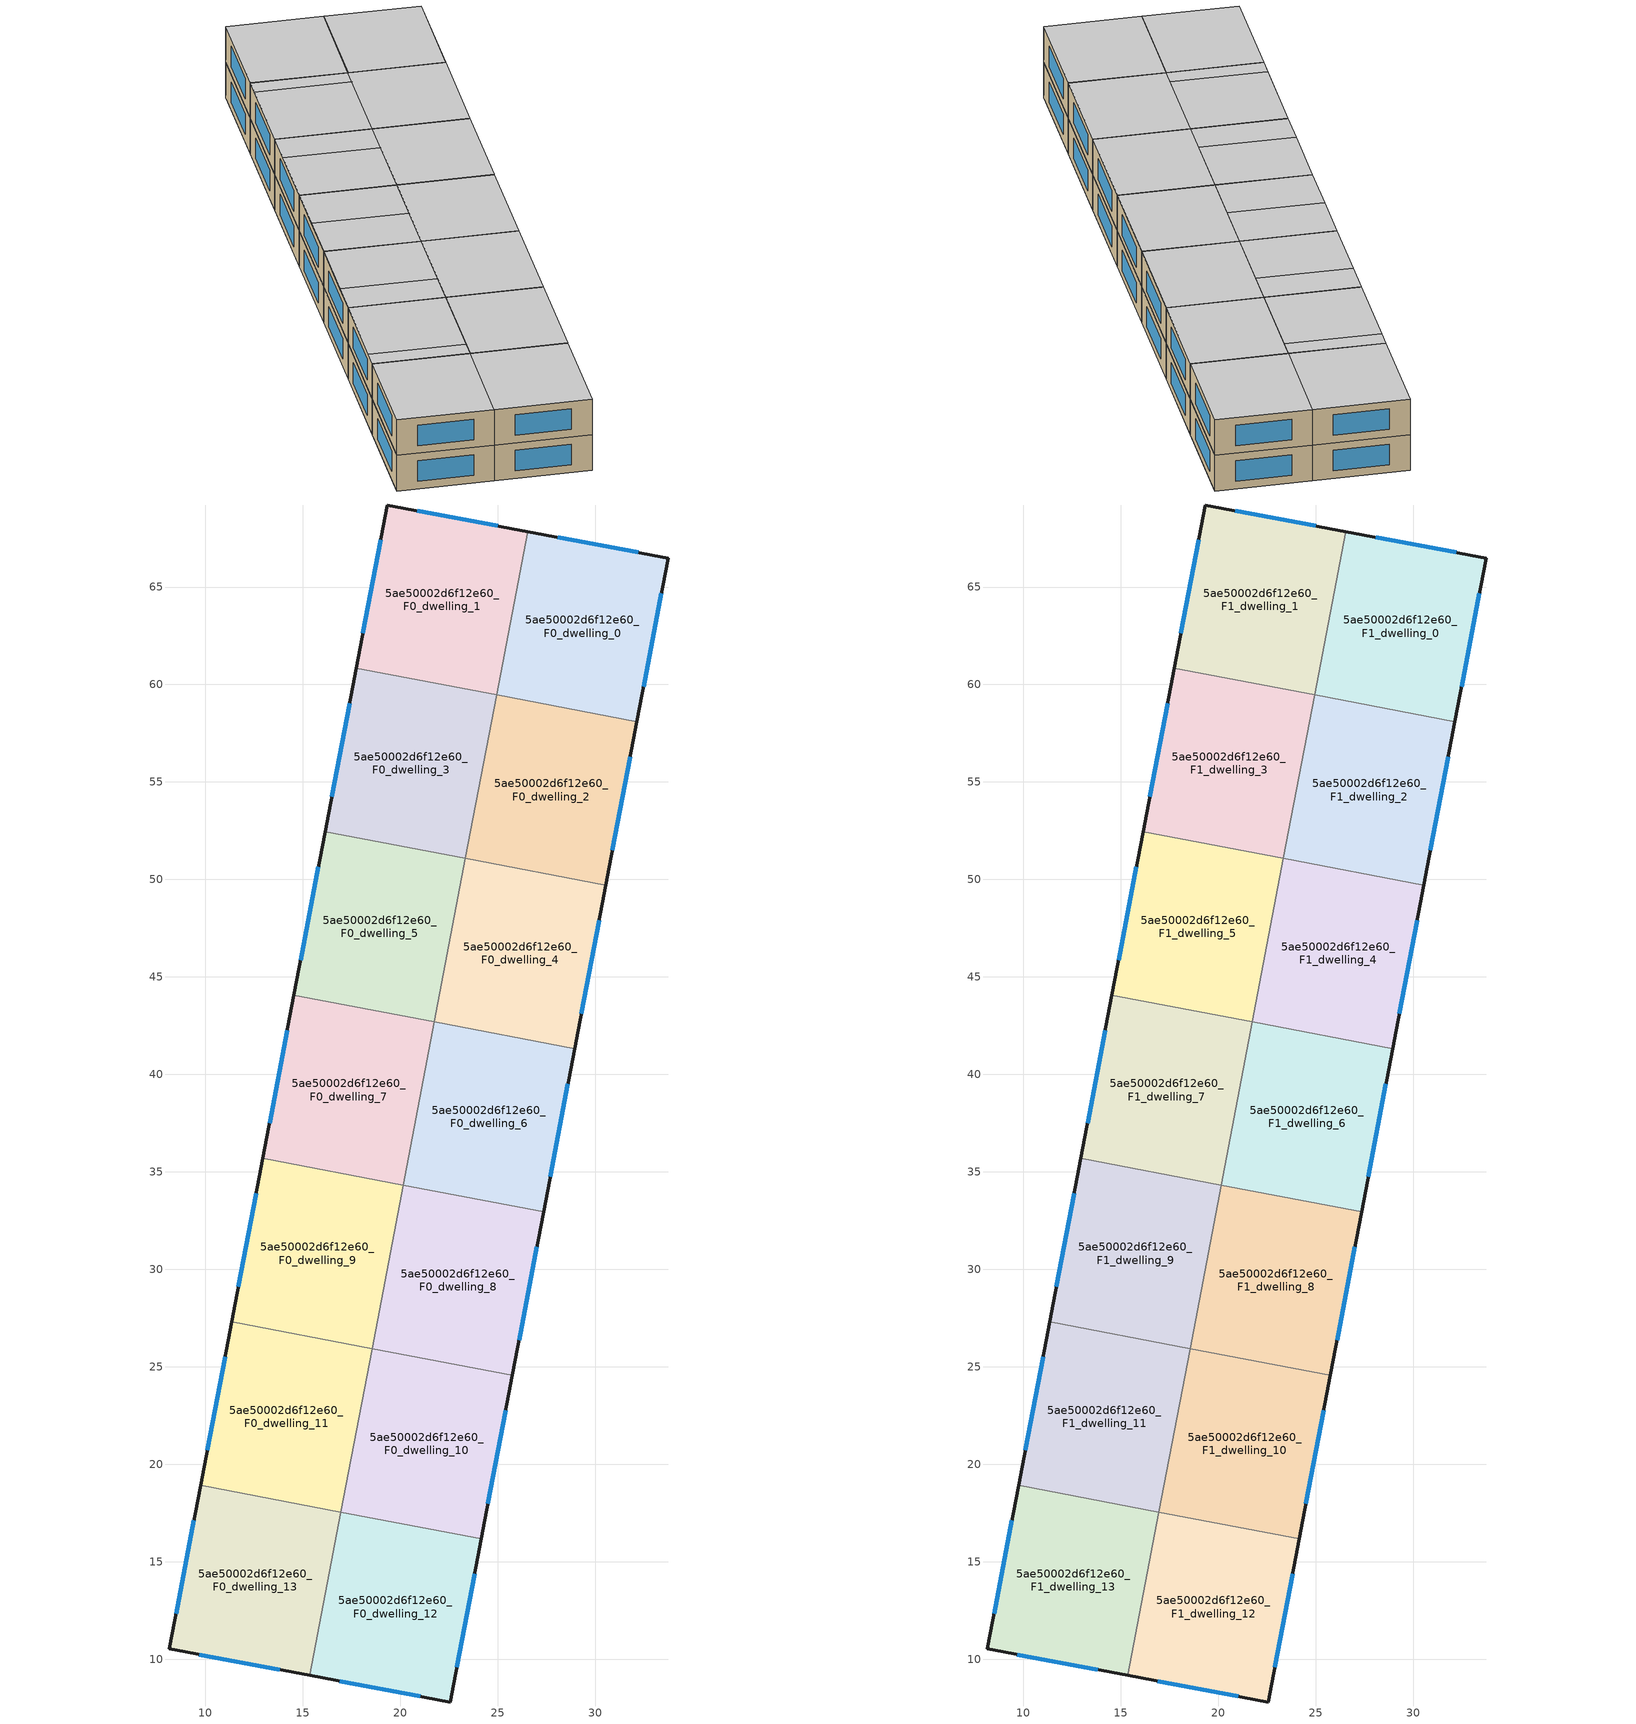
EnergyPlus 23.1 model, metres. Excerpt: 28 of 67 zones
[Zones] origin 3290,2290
5ae50002d6f12e60_F0_dwelling_0
 floor ground (EU_floor_Construction): 33.75,66.48 32.15,58.09 24.95,59.46 26.55,67.84 z0
 wall outside (EU_wall_Construction): 32.15,58.09 33.75,66.48 26.55,67.84 z0:3
 wall to 5ae50002d6f12e60_F0_dwelling_1 (EU_wall_Construction): 26.55,67.84 24.95,59.46 z0:3
 wall to 5ae50002d6f12e60_F0_dwelling_2 (EU_wall_Construction): 24.95,59.46 32.15,58.09 z0:3
 window (EU_Window_Construction): 32.21,66.78 28.09,67.55 / 32.49,59.89 33.4,64.69 z0.64:2.36
5ae50002d6f12e60_F0_dwelling_1
 floor ground (EU_floor_Construction): 26.55,67.84 24.95,59.46 17.75,60.83 19.35,69.21 z0
 wall outside (EU_wall_Construction): 26.55,67.84 19.35,69.21 17.75,60.83 z0:3
 wall to 5ae50002d6f12e60_F0_dwelling_3 (EU_wall_Construction): 17.75,60.83 24.95,59.46 z0:3
 window (EU_Window_Construction): 25.01,68.14 20.89,68.91 / 19.01,67.41 18.09,62.63 z0.64:2.36
5ae50002d6f12e60_F0_dwelling_10
 floor ground (EU_floor_Construction): 25.76,24.56 24.16,16.18 16.96,17.55 18.56,25.93 z0
 wall outside (EU_wall_Construction): 24.16,16.18 25.76,24.56 z0:3
 wall to 5ae50002d6f12e60_F0_dwelling_11 (EU_wall_Construction): 18.56,25.93 16.96,17.55 z0:3
 wall to 5ae50002d6f12e60_F0_dwelling_8 (EU_wall_Construction): 25.76,24.56 18.56,25.93 z0:3
 wall to 5ae50002d6f12e60_F0_dwelling_12 (EU_wall_Construction): 16.96,17.55 24.16,16.18 z0:3
 window (EU_Window_Construction): 24.5,17.98 25.42,22.77 z0.64:2.36
5ae50002d6f12e60_F0_dwelling_11
 floor ground (EU_floor_Construction): 18.56,25.93 16.96,17.55 9.76,18.92 11.36,27.31 z0
 wall outside (EU_wall_Construction): 11.36,27.31 9.76,18.92 z0:3
 wall to 5ae50002d6f12e60_F0_dwelling_9 (EU_wall_Construction): 18.56,25.93 11.36,27.31 z0:3
 wall to 5ae50002d6f12e60_F0_dwelling_13 (EU_wall_Construction): 9.76,18.92 16.96,17.55 z0:3
 window (EU_Window_Construction): 11.02,25.51 10.11,20.72 z0.64:2.36
5ae50002d6f12e60_F0_dwelling_12
 floor ground (EU_floor_Construction): 24.16,16.18 22.57,7.81 15.36,9.17 16.96,17.55 z0
 wall outside (EU_wall_Construction): 15.36,9.17 22.57,7.81 24.16,16.18 z0:3
 wall to 5ae50002d6f12e60_F0_dwelling_13 (EU_wall_Construction): 16.96,17.55 15.36,9.17 z0:3
 window (EU_Window_Construction): 16.9,8.88 21.02,8.1 / 22.91,9.6 23.82,14.39 z0.64:2.36
5ae50002d6f12e60_F0_dwelling_13
 floor ground (EU_floor_Construction): 16.96,17.55 15.36,9.17 8.16,10.53 9.76,18.92 z0
 wall outside (EU_wall_Construction): 9.76,18.92 8.16,10.53 15.36,9.17 z0:3
 window (EU_Window_Construction): 9.71,10.24 13.82,9.46 / 9.42,17.13 8.51,12.33 z0.64:2.36
5ae50002d6f12e60_F0_dwelling_2
 floor ground (EU_floor_Construction): 32.15,58.09 30.55,49.71 23.35,51.08 24.95,59.46 z0
 wall outside (EU_wall_Construction): 30.55,49.71 32.15,58.09 z0:3
 wall to 5ae50002d6f12e60_F0_dwelling_4 (EU_wall_Construction): 23.35,51.08 30.55,49.71 z0:3
 wall to 5ae50002d6f12e60_F0_dwelling_3 (EU_wall_Construction): 24.95,59.46 23.35,51.08 z0:3
 window (EU_Window_Construction): 30.89,51.5 31.81,56.3 z0.64:2.36
5ae50002d6f12e60_F0_dwelling_3
 floor ground (EU_floor_Construction): 24.95,59.46 23.35,51.08 16.15,52.45 17.75,60.83 z0
 wall outside (EU_wall_Construction): 17.75,60.83 16.15,52.45 z0:3
 wall to 5ae50002d6f12e60_F0_dwelling_5 (EU_wall_Construction): 16.15,52.45 23.35,51.08 z0:3
 window (EU_Window_Construction): 17.41,59.04 16.5,54.25 z0.64:2.36
5ae50002d6f12e60_F0_dwelling_4
 floor ground (EU_floor_Construction): 30.55,49.71 28.95,41.33 21.75,42.7 23.35,51.08 z0
 wall outside (EU_wall_Construction): 28.95,41.33 30.55,49.71 z0:3
 wall to 5ae50002d6f12e60_F0_dwelling_6 (EU_wall_Construction): 21.75,42.7 28.95,41.33 z0:3
 wall to 5ae50002d6f12e60_F0_dwelling_5 (EU_wall_Construction): 23.35,51.08 21.75,42.7 z0:3
 window (EU_Window_Construction): 29.3,43.12 30.21,47.91 z0.64:2.36
5ae50002d6f12e60_F0_dwelling_5
 floor ground (EU_floor_Construction): 23.35,51.08 21.75,42.7 14.56,44.07 16.15,52.45 z0
 wall outside (EU_wall_Construction): 16.15,52.45 14.56,44.07 z0:3
 wall to 5ae50002d6f12e60_F0_dwelling_7 (EU_wall_Construction): 14.56,44.07 21.75,42.7 z0:3
 window (EU_Window_Construction): 15.81,50.66 14.9,45.87 z0.64:2.36
5ae50002d6f12e60_F0_dwelling_6
 floor ground (EU_floor_Construction): 28.95,41.33 27.35,32.95 20.16,34.32 21.75,42.7 z0
 wall outside (EU_wall_Construction): 27.35,32.95 28.95,41.33 z0:3
 wall to 5ae50002d6f12e60_F0_dwelling_8 (EU_wall_Construction): 20.16,34.32 27.35,32.95 z0:3
 wall to 5ae50002d6f12e60_F0_dwelling_7 (EU_wall_Construction): 21.75,42.7 20.16,34.32 z0:3
 window (EU_Window_Construction): 27.7,34.74 28.61,39.53 z0.64:2.36
5ae50002d6f12e60_F0_dwelling_7
 floor ground (EU_floor_Construction): 21.75,42.7 20.16,34.32 12.96,35.69 14.56,44.07 z0
 wall outside (EU_wall_Construction): 14.56,44.07 12.96,35.69 z0:3
 wall to 5ae50002d6f12e60_F0_dwelling_9 (EU_wall_Construction): 12.96,35.69 20.16,34.32 z0:3
 window (EU_Window_Construction): 14.21,42.28 13.3,37.48 z0.64:2.36
5ae50002d6f12e60_F0_dwelling_8
 floor ground (EU_floor_Construction): 27.35,32.95 25.76,24.56 18.56,25.93 20.16,34.32 z0
 wall outside (EU_wall_Construction): 25.76,24.56 27.35,32.95 z0:3
 wall to 5ae50002d6f12e60_F0_dwelling_9 (EU_wall_Construction): 20.16,34.32 18.56,25.93 z0:3
 window (EU_Window_Construction): 26.1,26.36 27.01,31.15 z0.64:2.36
5ae50002d6f12e60_F0_dwelling_9
 floor ground (EU_floor_Construction): 20.16,34.32 18.56,25.93 11.36,27.31 12.96,35.69 z0
 wall outside (EU_wall_Construction): 12.96,35.69 11.36,27.31 z0:3
 window (EU_Window_Construction): 12.62,33.89 11.7,29.1 z0.64:2.36
5ae50002d6f12e60_F1_dwelling_0
 floor to 5ae50002d6f12e60_F0_dwelling_0 (EU_floor_Construction): 33.75,66.48 32.15,58.09 24.95,59.46 26.55,67.84 z3
 wall outside (EU_wall_Construction): 32.15,58.09 33.75,66.48 26.55,67.84 z3:6
 wall to 5ae50002d6f12e60_F1_dwelling_1 (EU_wall_Construction): 26.55,67.84 24.95,59.46 z3:6
 wall to 5ae50002d6f12e60_F1_dwelling_2 (EU_wall_Construction): 24.95,59.46 32.15,58.09 z3:6
 window (EU_Window_Construction): 32.21,66.78 28.09,67.55 / 32.49,59.89 33.4,64.69 z3.64:5.36
 ceiling to 5ae50002d6f12e60_F2_dwelling_6 (EU_floor_Construction): 32.15,58.1 33.75,66.48 26.55,67.84 24.96,59.47 z6
5ae50002d6f12e60_F1_dwelling_1
 floor to 5ae50002d6f12e60_F0_dwelling_1 (EU_floor_Construction): 26.55,67.84 24.95,59.46 17.75,60.83 19.35,69.21 z3
 wall outside (EU_wall_Construction): 26.55,67.84 19.35,69.21 17.75,60.83 z3:6
 wall to 5ae50002d6f12e60_F1_dwelling_3 (EU_wall_Construction): 17.75,60.83 24.95,59.46 z3:6
 window (EU_Window_Construction): 25.01,68.14 20.89,68.91 / 19.01,67.41 18.09,62.63 z3.64:5.36
 ceiling to 5ae50002d6f12e60_F2_dwelling_0 (EU_floor_Construction): 24.95,59.46 26.55,67.84 19.35,69.21 17.75,60.83 z6
 roof outside (EU_roof_Construction): 24.95,59.46 25.73,63.55 26.55,67.84 z6
5ae50002d6f12e60_F1_dwelling_10
 floor to 5ae50002d6f12e60_F0_dwelling_10 (EU_floor_Construction): 25.76,24.56 24.16,16.18 16.96,17.55 18.56,25.93 z3
 wall outside (EU_wall_Construction): 24.16,16.18 25.76,24.56 z3:6
 wall to 5ae50002d6f12e60_F1_dwelling_11 (EU_wall_Construction): 18.56,25.93 16.96,17.55 z3:6
 wall to 5ae50002d6f12e60_F1_dwelling_8 (EU_wall_Construction): 25.76,24.56 18.56,25.93 z3:6
 wall to 5ae50002d6f12e60_F1_dwelling_12 (EU_wall_Construction): 16.96,17.55 24.16,16.18 z3:6
 window (EU_Window_Construction): 24.5,17.98 25.42,22.77 z3.64:5.36
 ceiling to 5ae50002d6f12e60_F2_dwelling_11 (EU_floor_Construction): 24.16,16.19 25.76,24.56 18.56,25.93 16.96,17.56 z6
5ae50002d6f12e60_F1_dwelling_11
 floor to 5ae50002d6f12e60_F0_dwelling_11 (EU_floor_Construction): 18.56,25.93 16.96,17.55 9.76,18.92 11.36,27.31 z3
 wall outside (EU_wall_Construction): 11.36,27.31 9.76,18.92 z3:6
 wall to 5ae50002d6f12e60_F1_dwelling_9 (EU_wall_Construction): 18.56,25.93 11.36,27.31 z3:6
 wall to 5ae50002d6f12e60_F1_dwelling_13 (EU_wall_Construction): 9.76,18.92 16.96,17.55 z3:6
 window (EU_Window_Construction): 11.02,25.51 10.11,20.72 z3.64:5.36
 ceiling to 5ae50002d6f12e60_F2_dwelling_4 (EU_floor_Construction): 17.23,18.95 18.56,25.93 11.36,27.31 10.03,20.32 z6
 ceiling to 5ae50002d6f12e60_F2_dwelling_5 (EU_floor_Construction): 16.96,17.55 17.23,18.95 10.03,20.32 9.76,18.92 z6
5ae50002d6f12e60_F1_dwelling_12
 floor to 5ae50002d6f12e60_F0_dwelling_12 (EU_floor_Construction): 24.16,16.18 22.57,7.81 15.36,9.17 16.96,17.55 z3
 wall outside (EU_wall_Construction): 15.36,9.17 22.57,7.81 24.16,16.18 z3:6
 wall to 5ae50002d6f12e60_F1_dwelling_13 (EU_wall_Construction): 16.96,17.55 15.36,9.17 z3:6
 window (EU_Window_Construction): 16.9,8.88 21.02,8.1 / 22.91,9.6 23.82,14.39 z3.64:5.36
 ceiling adiabatic (EU_roof_Construction): 22.57,7.81 24.16,16.18 16.96,17.55 15.37,9.17 z6
5ae50002d6f12e60_F1_dwelling_13
 floor to 5ae50002d6f12e60_F0_dwelling_13 (EU_floor_Construction): 16.96,17.55 15.36,9.17 8.16,10.53 9.76,18.92 z3
 wall outside (EU_wall_Construction): 9.76,18.92 8.16,10.53 15.36,9.17 z3:6
 window (EU_Window_Construction): 9.71,10.24 13.82,9.46 / 9.42,17.13 8.51,12.33 z3.64:5.36
 ceiling to 5ae50002d6f12e60_F2_dwelling_5 (EU_floor_Construction): 15.36,9.17 16.96,17.55 9.76,18.92 8.16,10.53 z6
5ae50002d6f12e60_F1_dwelling_2
 floor to 5ae50002d6f12e60_F0_dwelling_2 (EU_floor_Construction): 32.15,58.09 30.55,49.71 23.35,51.08 24.95,59.46 z3
 wall outside (EU_wall_Construction): 30.55,49.71 32.15,58.09 z3:6
 wall to 5ae50002d6f12e60_F1_dwelling_4 (EU_wall_Construction): 23.35,51.08 30.55,49.71 z3:6
 wall to 5ae50002d6f12e60_F1_dwelling_3 (EU_wall_Construction): 24.95,59.46 23.35,51.08 z3:6
 window (EU_Window_Construction): 30.89,51.5 31.81,56.3 z3.64:5.36
 ceiling to 5ae50002d6f12e60_F2_dwelling_7 (EU_floor_Construction): 30.55,49.71 32.15,58.09 24.95,59.46 23.35,51.09 z6
5ae50002d6f12e60_F1_dwelling_3
 floor to 5ae50002d6f12e60_F0_dwelling_3 (EU_floor_Construction): 24.95,59.46 23.35,51.08 16.15,52.45 17.75,60.83 z3
 wall outside (EU_wall_Construction): 17.75,60.83 16.15,52.45 z3:6
 wall to 5ae50002d6f12e60_F1_dwelling_5 (EU_wall_Construction): 16.15,52.45 23.35,51.08 z3:6
 window (EU_Window_Construction): 17.41,59.04 16.5,54.25 z3.64:5.36
 ceiling to 5ae50002d6f12e60_F2_dwelling_1 (EU_floor_Construction): 23.35,51.08 24.68,58.06 17.48,59.43 16.15,52.45 z6
 ceiling to 5ae50002d6f12e60_F2_dwelling_0 (EU_floor_Construction): 24.68,58.06 24.95,59.46 17.75,60.83 17.48,59.43 z6
5ae50002d6f12e60_F1_dwelling_4
 floor to 5ae50002d6f12e60_F0_dwelling_4 (EU_floor_Construction): 30.55,49.71 28.95,41.33 21.75,42.7 23.35,51.08 z3
 wall outside (EU_wall_Construction): 28.95,41.33 30.55,49.71 z3:6
 wall to 5ae50002d6f12e60_F1_dwelling_6 (EU_wall_Construction): 21.75,42.7 28.95,41.33 z3:6
 wall to 5ae50002d6f12e60_F1_dwelling_5 (EU_wall_Construction): 23.35,51.08 21.75,42.7 z3:6
 window (EU_Window_Construction): 29.3,43.12 30.21,47.91 z3.64:5.36
 ceiling adiabatic (EU_roof_Construction): 28.95,41.33 30.55,49.71 23.35,51.08 21.76,42.7 z6
5ae50002d6f12e60_F1_dwelling_5
 floor to 5ae50002d6f12e60_F0_dwelling_5 (EU_floor_Construction): 23.35,51.08 21.75,42.7 14.56,44.07 16.15,52.45 z3
 wall outside (EU_wall_Construction): 16.15,52.45 14.56,44.07 z3:6
 wall to 5ae50002d6f12e60_F1_dwelling_7 (EU_wall_Construction): 14.56,44.07 21.75,42.7 z3:6
 window (EU_Window_Construction): 15.81,50.66 14.9,45.87 z3.64:5.36
 ceiling to 5ae50002d6f12e60_F2_dwelling_2 (EU_floor_Construction): 21.75,42.7 22.82,48.28 15.62,49.65 14.56,44.07 z6
 ceiling to 5ae50002d6f12e60_F2_dwelling_1 (EU_floor_Construction): 22.82,48.28 23.35,51.08 16.15,52.45 15.62,49.65 z6
5ae50002d6f12e60_F1_dwelling_6
 floor to 5ae50002d6f12e60_F0_dwelling_6 (EU_floor_Construction): 28.95,41.33 27.35,32.95 20.16,34.32 21.75,42.7 z3
 wall outside (EU_wall_Construction): 27.35,32.95 28.95,41.33 z3:6
 wall to 5ae50002d6f12e60_F1_dwelling_8 (EU_wall_Construction): 20.16,34.32 27.35,32.95 z3:6
 wall to 5ae50002d6f12e60_F1_dwelling_7 (EU_wall_Construction): 21.75,42.7 20.16,34.32 z3:6
 window (EU_Window_Construction): 27.7,34.74 28.61,39.53 z3.64:5.36
 ceiling adiabatic (EU_roof_Construction): 27.36,32.95 28.95,41.33 21.75,42.7 20.16,34.32 z6
5ae50002d6f12e60_F1_dwelling_7
 floor to 5ae50002d6f12e60_F0_dwelling_7 (EU_floor_Construction): 21.75,42.7 20.16,34.32 12.96,35.69 14.56,44.07 z3
 wall outside (EU_wall_Construction): 14.56,44.07 12.96,35.69 z3:6
 wall to 5ae50002d6f12e60_F1_dwelling_9 (EU_wall_Construction): 12.96,35.69 20.16,34.32 z3:6
 window (EU_Window_Construction): 14.21,42.28 13.3,37.48 z3.64:5.36
 ceiling to 5ae50002d6f12e60_F2_dwelling_2 (EU_floor_Construction): 20.95,38.5 21.75,42.7 14.56,44.07 13.76,39.87 z6
 ceiling to 5ae50002d6f12e60_F2_dwelling_3 (EU_floor_Construction): 20.16,34.32 20.95,38.5 13.76,39.87 12.96,35.69 z6
5ae50002d6f12e60_F1_dwelling_8
 floor to 5ae50002d6f12e60_F0_dwelling_8 (EU_floor_Construction): 27.35,32.95 25.76,24.56 18.56,25.93 20.16,34.32 z3
 wall outside (EU_wall_Construction): 25.76,24.56 27.35,32.95 z3:6
 wall to 5ae50002d6f12e60_F1_dwelling_9 (EU_wall_Construction): 20.16,34.32 18.56,25.93 z3:6
 window (EU_Window_Construction): 26.1,26.36 27.01,31.15 z3.64:5.36
 ceiling to 5ae50002d6f12e60_F2_dwelling_10 (EU_floor_Construction): 25.76,24.57 27.35,32.95 20.16,34.32 18.56,25.94 z6
5ae50002d6f12e60_F1_dwelling_9
 floor to 5ae50002d6f12e60_F0_dwelling_9 (EU_floor_Construction): 20.16,34.32 18.56,25.93 11.36,27.31 12.96,35.69 z3
 wall outside (EU_wall_Construction): 12.96,35.69 11.36,27.31 z3:6
 window (EU_Window_Construction): 12.62,33.89 11.7,29.1 z3.64:5.36
 ceiling to 5ae50002d6f12e60_F2_dwelling_3 (EU_floor_Construction): 19.09,28.72 20.16,34.32 12.96,35.69 11.89,30.1 z6
 ceiling to 5ae50002d6f12e60_F2_dwelling_4 (EU_floor_Construction): 18.56,25.93 19.09,28.72 11.89,30.1 11.36,27.31 z6
[Building]
EU S2 Campaign: North Axis=0; Terrain=City; Solar Distribution=FullExterior
[Site:Location]
Yerevan-Zvartnots.Intl.AP: Latitude=40.15; Longitude=44.383; Time Zone=4; Elevation=854
[SizingPeriod:WeatherFileDays]
AnnualSizingPeriod: Begin Month=1; Begin Day of Month=1; End Month=12; End Day of Month=31; Day of Week for Start Day=Monday; Use Weather File Daylight Saving Period=No; Use Weather File Rain and Snow Indicators=No
[MATERIAL]
EU_InternalMass_Material: Roughness=MediumRough; Thickness=0.1; Conductivity=1; Density=1800; Specific Heat=900; Thermal Absorptance=0.9; Solar Absorptance=0.7; Visible Absorptance=0.7
[MATERIAL:NOMASS] Roughness=MediumRough; Thermal Absorptance=0.9; Solar Absorptance=0.7; Visible Absorptance=0.7
Name | Thermal Resistance
EU_wall_NoMass | 1.05043
EU_roof_NoMass | 1.45357
EU_floor_NoMass | 0.478065
[WINDOWMATERIAL:SIMPLEGLAZINGSYSTEM]
EU_Window_SimpleGlazing: UFactor=2.5566; Solar Heat Gain Coefficient=0.75; Visible Transmittance=0.75
[CONSTRUCTION]
EU_wall_Construction: EU_wall_NoMass
EU_roof_Construction: EU_roof_NoMass
EU_floor_Construction: EU_floor_NoMass
EU_Window_Construction: EU_Window_SimpleGlazing
EU_InternalMass_Construction: EU_InternalMass_Material
[ZONE] Type=1; Multiplier=1; Ceiling Height=autocalculate; Floor Area=autocalculate; Part of Total Floor Area=Yes
Name | Volume
5ae50002d6f12e60_F0_dwelling_0; 5ae50002d6f12e60_F1_dwelling_0 | 187.567
5ae50002d6f12e60_F0_dwelling_1; 5ae50002d6f12e60_F1_dwelling_1; 5ae50002d6f12e60_F0_dwelling_12; 5ae50002d6f12e60_F1_dwelling_12 | 187.57
5ae50002d6f12e60_F0_dwelling_10; 5ae50002d6f12e60_F1_dwelling_10; 5ae50002d6f12e60_F0_dwelling_3; 5ae50002d6f12e60_F1_dwelling_3; 5ae50002d6f12e60_F0_dwelling_6; 5ae50002d6f12e60_F1_dwelling_6; 5ae50002d6f12e60_F0_dwelling_8; 5ae50002d6f12e60_F1_dwelling_8 | 187.589
5ae50002d6f12e60_F0_dwelling_11; 5ae50002d6f12e60_F1_dwelling_11 | 187.572
5ae50002d6f12e60_F0_dwelling_13; 5ae50002d6f12e60_F1_dwelling_13 | 187.566
5ae50002d6f12e60_F0_dwelling_2; 5ae50002d6f12e60_F1_dwelling_2 | 187.573
5ae50002d6f12e60_F0_dwelling_4; 5ae50002d6f12e60_F1_dwelling_4 | 187.578
5ae50002d6f12e60_F0_dwelling_5; 5ae50002d6f12e60_F1_dwelling_5 | 187.579
5ae50002d6f12e60_F0_dwelling_7; 5ae50002d6f12e60_F1_dwelling_7 | 187.563
5ae50002d6f12e60_F0_dwelling_9; 5ae50002d6f12e60_F1_dwelling_9 | 187.564
[INTERNALMASS] Construction=EU_InternalMass_Construction
Name | Zone or ZoneList | Surface Area
5ae50002d6f12e60_F0_dwelling_0_EU_InternalMass | 5ae50002d6f12e60_F0_dwelling_0 | 62.5207
5ae50002d6f12e60_F0_dwelling_1_EU_InternalMass | 5ae50002d6f12e60_F0_dwelling_1 | 62.5256
5ae50002d6f12e60_F0_dwelling_2_EU_InternalMass | 5ae50002d6f12e60_F0_dwelling_2 | 62.5244
5ae50002d6f12e60_F0_dwelling_3_EU_InternalMass | 5ae50002d6f12e60_F0_dwelling_3 | 62.5296
5ae50002d6f12e60_F0_dwelling_4_EU_InternalMass | 5ae50002d6f12e60_F0_dwelling_4 | 62.5275
5ae50002d6f12e60_F0_dwelling_5_EU_InternalMass | 5ae50002d6f12e60_F0_dwelling_5 | 62.5225
5ae50002d6f12e60_F0_dwelling_6_EU_InternalMass | 5ae50002d6f12e60_F0_dwelling_6 | 62.5288
5ae50002d6f12e60_F0_dwelling_7_EU_InternalMass | 5ae50002d6f12e60_F0_dwelling_7 | 62.5212
5ae50002d6f12e60_F0_dwelling_8_EU_InternalMass | 5ae50002d6f12e60_F0_dwelling_8 | 62.5309
5ae50002d6f12e60_F0_dwelling_9_EU_InternalMass | 5ae50002d6f12e60_F0_dwelling_9 | 62.5191
5ae50002d6f12e60_F0_dwelling_10_EU_InternalMass | 5ae50002d6f12e60_F0_dwelling_10 | 62.5296
5ae50002d6f12e60_F0_dwelling_11_EU_InternalMass | 5ae50002d6f12e60_F0_dwelling_11 | 62.5244
5ae50002d6f12e60_F0_dwelling_12_EU_InternalMass | 5ae50002d6f12e60_F0_dwelling_12 | 62.5256
5ae50002d6f12e60_F0_dwelling_13_EU_InternalMass | 5ae50002d6f12e60_F0_dwelling_13 | 62.5207
5ae50002d6f12e60_F1_dwelling_0_EU_InternalMass | 5ae50002d6f12e60_F1_dwelling_0 | 62.5207
5ae50002d6f12e60_F1_dwelling_1_EU_InternalMass | 5ae50002d6f12e60_F1_dwelling_1 | 62.5256
5ae50002d6f12e60_F1_dwelling_2_EU_InternalMass | 5ae50002d6f12e60_F1_dwelling_2 | 62.5244
5ae50002d6f12e60_F1_dwelling_3_EU_InternalMass | 5ae50002d6f12e60_F1_dwelling_3 | 62.5296
5ae50002d6f12e60_F1_dwelling_4_EU_InternalMass | 5ae50002d6f12e60_F1_dwelling_4 | 62.5275
5ae50002d6f12e60_F1_dwelling_5_EU_InternalMass | 5ae50002d6f12e60_F1_dwelling_5 | 62.5225
5ae50002d6f12e60_F1_dwelling_6_EU_InternalMass | 5ae50002d6f12e60_F1_dwelling_6 | 62.5288
5ae50002d6f12e60_F1_dwelling_7_EU_InternalMass | 5ae50002d6f12e60_F1_dwelling_7 | 62.5212
5ae50002d6f12e60_F1_dwelling_8_EU_InternalMass | 5ae50002d6f12e60_F1_dwelling_8 | 62.5309
5ae50002d6f12e60_F1_dwelling_9_EU_InternalMass | 5ae50002d6f12e60_F1_dwelling_9 | 62.5191
5ae50002d6f12e60_F1_dwelling_10_EU_InternalMass | 5ae50002d6f12e60_F1_dwelling_10 | 62.5296
5ae50002d6f12e60_F1_dwelling_11_EU_InternalMass | 5ae50002d6f12e60_F1_dwelling_11 | 62.5244
5ae50002d6f12e60_F1_dwelling_12_EU_InternalMass | 5ae50002d6f12e60_F1_dwelling_12 | 62.5256
5ae50002d6f12e60_F1_dwelling_13_EU_InternalMass | 5ae50002d6f12e60_F1_dwelling_13 | 62.5207
[OTHEREQUIPMENT] Fuel Type=Electricity; Design Level Calculation Method=Watts/Area; Power per Zone Floor Area=1; Fraction Latent=0; Fraction Radiant=0; Fraction Lost=0; Carbon Dioxide Generation Rate=0; EndUse Subcategory=EU_Step8_InternalGains
Name | Zone or ZoneList or Space or SpaceList | Schedule
EU_Step8_InternalGain_5ae50002d6f12e60_F0_dwelling_0_f000 | 5ae50002d6f12e60_F0_dwelling_0 | EU_Step8_GainSchedule_5ae50002d6f12e60_F0_dwelling_0_f000
EU_Step8_InternalGain_5ae50002d6f12e60_F0_dwelling_1_f000 | 5ae50002d6f12e60_F0_dwelling_1 | EU_Step8_GainSchedule_5ae50002d6f12e60_F0_dwelling_1_f000
EU_Step8_InternalGain_5ae50002d6f12e60_F0_dwelling_2_f000 | 5ae50002d6f12e60_F0_dwelling_2 | EU_Step8_GainSchedule_5ae50002d6f12e60_F0_dwelling_2_f000
EU_Step8_InternalGain_5ae50002d6f12e60_F0_dwelling_3_f000 | 5ae50002d6f12e60_F0_dwelling_3 | EU_Step8_GainSchedule_5ae50002d6f12e60_F0_dwelling_3_f000
EU_Step8_InternalGain_5ae50002d6f12e60_F0_dwelling_4_f000 | 5ae50002d6f12e60_F0_dwelling_4 | EU_Step8_GainSchedule_5ae50002d6f12e60_F0_dwelling_4_f000
EU_Step8_InternalGain_5ae50002d6f12e60_F0_dwelling_5_f000 | 5ae50002d6f12e60_F0_dwelling_5 | EU_Step8_GainSchedule_5ae50002d6f12e60_F0_dwelling_5_f000
EU_Step8_InternalGain_5ae50002d6f12e60_F0_dwelling_6_f000 | 5ae50002d6f12e60_F0_dwelling_6 | EU_Step8_GainSchedule_5ae50002d6f12e60_F0_dwelling_6_f000
EU_Step8_InternalGain_5ae50002d6f12e60_F0_dwelling_7_f000 | 5ae50002d6f12e60_F0_dwelling_7 | EU_Step8_GainSchedule_5ae50002d6f12e60_F0_dwelling_7_f000
EU_Step8_InternalGain_5ae50002d6f12e60_F0_dwelling_8_f000 | 5ae50002d6f12e60_F0_dwelling_8 | EU_Step8_GainSchedule_5ae50002d6f12e60_F0_dwelling_8_f000
EU_Step8_InternalGain_5ae50002d6f12e60_F0_dwelling_9_f000 | 5ae50002d6f12e60_F0_dwelling_9 | EU_Step8_GainSchedule_5ae50002d6f12e60_F0_dwelling_9_f000
EU_Step8_InternalGain_5ae50002d6f12e60_F0_dwelling_10_f000 | 5ae50002d6f12e60_F0_dwelling_10 | EU_Step8_GainSchedule_5ae50002d6f12e60_F0_dwelling_10_f000
EU_Step8_InternalGain_5ae50002d6f12e60_F0_dwelling_11_f000 | 5ae50002d6f12e60_F0_dwelling_11 | EU_Step8_GainSchedule_5ae50002d6f12e60_F0_dwelling_11_f000
EU_Step8_InternalGain_5ae50002d6f12e60_F0_dwelling_12_f000 | 5ae50002d6f12e60_F0_dwelling_12 | EU_Step8_GainSchedule_5ae50002d6f12e60_F0_dwelling_12_f000
EU_Step8_InternalGain_5ae50002d6f12e60_F0_dwelling_13_f000 | 5ae50002d6f12e60_F0_dwelling_13 | EU_Step8_GainSchedule_5ae50002d6f12e60_F0_dwelling_13_f000
EU_Step8_InternalGain_5ae50002d6f12e60_F1_dwelling_0_f000 | 5ae50002d6f12e60_F1_dwelling_0 | EU_Step8_GainSchedule_5ae50002d6f12e60_F1_dwelling_0_f000
EU_Step8_InternalGain_5ae50002d6f12e60_F1_dwelling_1_f000 | 5ae50002d6f12e60_F1_dwelling_1 | EU_Step8_GainSchedule_5ae50002d6f12e60_F1_dwelling_1_f000
EU_Step8_InternalGain_5ae50002d6f12e60_F1_dwelling_2_f000 | 5ae50002d6f12e60_F1_dwelling_2 | EU_Step8_GainSchedule_5ae50002d6f12e60_F1_dwelling_2_f000
EU_Step8_InternalGain_5ae50002d6f12e60_F1_dwelling_3_f000 | 5ae50002d6f12e60_F1_dwelling_3 | EU_Step8_GainSchedule_5ae50002d6f12e60_F1_dwelling_3_f000
EU_Step8_InternalGain_5ae50002d6f12e60_F1_dwelling_4_f000 | 5ae50002d6f12e60_F1_dwelling_4 | EU_Step8_GainSchedule_5ae50002d6f12e60_F1_dwelling_4_f000
EU_Step8_InternalGain_5ae50002d6f12e60_F1_dwelling_5_f000 | 5ae50002d6f12e60_F1_dwelling_5 | EU_Step8_GainSchedule_5ae50002d6f12e60_F1_dwelling_5_f000
EU_Step8_InternalGain_5ae50002d6f12e60_F1_dwelling_6_f000 | 5ae50002d6f12e60_F1_dwelling_6 | EU_Step8_GainSchedule_5ae50002d6f12e60_F1_dwelling_6_f000
EU_Step8_InternalGain_5ae50002d6f12e60_F1_dwelling_7_f000 | 5ae50002d6f12e60_F1_dwelling_7 | EU_Step8_GainSchedule_5ae50002d6f12e60_F1_dwelling_7_f000
EU_Step8_InternalGain_5ae50002d6f12e60_F1_dwelling_8_f000 | 5ae50002d6f12e60_F1_dwelling_8 | EU_Step8_GainSchedule_5ae50002d6f12e60_F1_dwelling_8_f000
EU_Step8_InternalGain_5ae50002d6f12e60_F1_dwelling_9_f000 | 5ae50002d6f12e60_F1_dwelling_9 | EU_Step8_GainSchedule_5ae50002d6f12e60_F1_dwelling_9_f000
EU_Step8_InternalGain_5ae50002d6f12e60_F1_dwelling_10_f000 | 5ae50002d6f12e60_F1_dwelling_10 | EU_Step8_GainSchedule_5ae50002d6f12e60_F1_dwelling_10_f000
EU_Step8_InternalGain_5ae50002d6f12e60_F1_dwelling_11_f000 | 5ae50002d6f12e60_F1_dwelling_11 | EU_Step8_GainSchedule_5ae50002d6f12e60_F1_dwelling_11_f000
EU_Step8_InternalGain_5ae50002d6f12e60_F1_dwelling_12_f000 | 5ae50002d6f12e60_F1_dwelling_12 | EU_Step8_GainSchedule_5ae50002d6f12e60_F1_dwelling_12_f000
EU_Step8_InternalGain_5ae50002d6f12e60_F1_dwelling_13_f000 | 5ae50002d6f12e60_F1_dwelling_13 | EU_Step8_GainSchedule_5ae50002d6f12e60_F1_dwelling_13_f000
[ZONEVENTILATION:DESIGNFLOWRATE] Schedule=EU_AlwaysOn; Design Flow Rate Calculation Method=AirChanges/Hour; Air Changes per Hour=0.557805; Ventilation Type=Natural; Fan Pressure Rise=0; Fan Total Efficiency=1; Constant Term Coefficient=1; Temperature Term Coefficient=0; Velocity Term Coefficient=0; Velocity Squared Term Coefficient=0; Minimum Indoor Temperature=-100; Maximum Indoor Temperature=100; Delta Temperature=-100; Minimum Outdoor Temperature=-100; Maximum Outdoor Temperature=100; Maximum Wind Speed=40
Name | Zone or ZoneList or Space or SpaceList
EU_ConstantAir_5ae50002d6f12e60_F0_dwelling_0 | 5ae50002d6f12e60_F0_dwelling_0
EU_ConstantAir_5ae50002d6f12e60_F0_dwelling_1 | 5ae50002d6f12e60_F0_dwelling_1
EU_ConstantAir_5ae50002d6f12e60_F0_dwelling_2 | 5ae50002d6f12e60_F0_dwelling_2
EU_ConstantAir_5ae50002d6f12e60_F0_dwelling_3 | 5ae50002d6f12e60_F0_dwelling_3
EU_ConstantAir_5ae50002d6f12e60_F0_dwelling_4 | 5ae50002d6f12e60_F0_dwelling_4
EU_ConstantAir_5ae50002d6f12e60_F0_dwelling_5 | 5ae50002d6f12e60_F0_dwelling_5
EU_ConstantAir_5ae50002d6f12e60_F0_dwelling_6 | 5ae50002d6f12e60_F0_dwelling_6
EU_ConstantAir_5ae50002d6f12e60_F0_dwelling_7 | 5ae50002d6f12e60_F0_dwelling_7
EU_ConstantAir_5ae50002d6f12e60_F0_dwelling_8 | 5ae50002d6f12e60_F0_dwelling_8
EU_ConstantAir_5ae50002d6f12e60_F0_dwelling_9 | 5ae50002d6f12e60_F0_dwelling_9
EU_ConstantAir_5ae50002d6f12e60_F0_dwelling_10 | 5ae50002d6f12e60_F0_dwelling_10
EU_ConstantAir_5ae50002d6f12e60_F0_dwelling_11 | 5ae50002d6f12e60_F0_dwelling_11
EU_ConstantAir_5ae50002d6f12e60_F0_dwelling_12 | 5ae50002d6f12e60_F0_dwelling_12
EU_ConstantAir_5ae50002d6f12e60_F0_dwelling_13 | 5ae50002d6f12e60_F0_dwelling_13
EU_ConstantAir_5ae50002d6f12e60_F1_dwelling_0 | 5ae50002d6f12e60_F1_dwelling_0
EU_ConstantAir_5ae50002d6f12e60_F1_dwelling_1 | 5ae50002d6f12e60_F1_dwelling_1
EU_ConstantAir_5ae50002d6f12e60_F1_dwelling_2 | 5ae50002d6f12e60_F1_dwelling_2
EU_ConstantAir_5ae50002d6f12e60_F1_dwelling_3 | 5ae50002d6f12e60_F1_dwelling_3
EU_ConstantAir_5ae50002d6f12e60_F1_dwelling_4 | 5ae50002d6f12e60_F1_dwelling_4
EU_ConstantAir_5ae50002d6f12e60_F1_dwelling_5 | 5ae50002d6f12e60_F1_dwelling_5
EU_ConstantAir_5ae50002d6f12e60_F1_dwelling_6 | 5ae50002d6f12e60_F1_dwelling_6
EU_ConstantAir_5ae50002d6f12e60_F1_dwelling_7 | 5ae50002d6f12e60_F1_dwelling_7
EU_ConstantAir_5ae50002d6f12e60_F1_dwelling_8 | 5ae50002d6f12e60_F1_dwelling_8
EU_ConstantAir_5ae50002d6f12e60_F1_dwelling_9 | 5ae50002d6f12e60_F1_dwelling_9
EU_ConstantAir_5ae50002d6f12e60_F1_dwelling_10 | 5ae50002d6f12e60_F1_dwelling_10
EU_ConstantAir_5ae50002d6f12e60_F1_dwelling_11 | 5ae50002d6f12e60_F1_dwelling_11
EU_ConstantAir_5ae50002d6f12e60_F1_dwelling_12 | 5ae50002d6f12e60_F1_dwelling_12
EU_ConstantAir_5ae50002d6f12e60_F1_dwelling_13 | 5ae50002d6f12e60_F1_dwelling_13
[HVACTEMPLATE:THERMOSTAT] Constant Heating Setpoint=20; Constant Cooling Setpoint=50
EU_HeatOnly_5ae50002d6f12e60_F0_dwelling_0; EU_HeatOnly_5ae50002d6f12e60_F0_dwelling_1; EU_HeatOnly_5ae50002d6f12e60_F0_dwelling_2; EU_HeatOnly_5ae50002d6f12e60_F0_dwelling_3; EU_HeatOnly_5ae50002d6f12e60_F0_dwelling_4; EU_HeatOnly_5ae50002d6f12e60_F0_dwelling_5; EU_HeatOnly_5ae50002d6f12e60_F0_dwelling_6; EU_HeatOnly_5ae50002d6f12e60_F0_dwelling_7; EU_HeatOnly_5ae50002d6f12e60_F0_dwelling_8; EU_HeatOnly_5ae50002d6f12e60_F0_dwelling_9; EU_HeatOnly_5ae50002d6f12e60_F0_dwelling_10; EU_HeatOnly_5ae50002d6f12e60_F0_dwelling_11; EU_HeatOnly_5ae50002d6f12e60_F0_dwelling_12; EU_HeatOnly_5ae50002d6f12e60_F0_dwelling_13; EU_HeatOnly_5ae50002d6f12e60_F1_dwelling_0; EU_HeatOnly_5ae50002d6f12e60_F1_dwelling_1; EU_HeatOnly_5ae50002d6f12e60_F1_dwelling_2; EU_HeatOnly_5ae50002d6f12e60_F1_dwelling_3; EU_HeatOnly_5ae50002d6f12e60_F1_dwelling_4; EU_HeatOnly_5ae50002d6f12e60_F1_dwelling_5; EU_HeatOnly_5ae50002d6f12e60_F1_dwelling_6; EU_HeatOnly_5ae50002d6f12e60_F1_dwelling_7; EU_HeatOnly_5ae50002d6f12e60_F1_dwelling_8; EU_HeatOnly_5ae50002d6f12e60_F1_dwelling_9; EU_HeatOnly_5ae50002d6f12e60_F1_dwelling_10; EU_HeatOnly_5ae50002d6f12e60_F1_dwelling_11; EU_HeatOnly_5ae50002d6f12e60_F1_dwelling_12; EU_HeatOnly_5ae50002d6f12e60_F1_dwelling_13; EU_HeatOnly_5ae50002d6f12e60_F2_dwelling_0; EU_HeatOnly_5ae50002d6f12e60_F2_dwelling_1; EU_HeatOnly_5ae50002d6f12e60_F2_dwelling_2; EU_HeatOnly_5ae50002d6f12e60_F2_dwelling_3; EU_HeatOnly_5ae50002d6f12e60_F2_dwelling_4; EU_HeatOnly_5ae50002d6f12e60_F2_dwelling_5; EU_HeatOnly_5ae50002d6f12e60_F2_dwelling_6; EU_HeatOnly_5ae50002d6f12e60_F2_dwelling_7; EU_HeatOnly_5ae50002d6f12e60_F2_dwelling_8; EU_HeatOnly_5ae50002d6f12e60_F2_dwelling_9; EU_HeatOnly_5ae50002d6f12e60_F2_dwelling_10; EU_HeatOnly_5ae50002d6f12e60_F2_dwelling_11; EU_HeatOnly_5ae50002d6f12e60_F2_dwelling_12; EU_HeatOnly_5ae50002d6f12e60_F3_dwelling_0; EU_HeatOnly_5ae50002d6f12e60_F3_dwelling_1; EU_HeatOnly_5ae50002d6f12e60_F3_dwelling_2; EU_HeatOnly_5ae50002d6f12e60_F3_dwelling_3; EU_HeatOnly_5ae50002d6f12e60_F3_dwelling_4; EU_HeatOnly_5ae50002d6f12e60_F3_dwelling_5; EU_HeatOnly_5ae50002d6f12e60_F3_dwelling_6; EU_HeatOnly_5ae50002d6f12e60_F3_dwelling_7; EU_HeatOnly_5ae50002d6f12e60_F3_dwelling_8; EU_HeatOnly_5ae50002d6f12e60_F3_dwelling_9; EU_HeatOnly_5ae50002d6f12e60_F3_dwelling_10; EU_HeatOnly_5ae50002d6f12e60_F3_dwelling_11; EU_HeatOnly_5ae50002d6f12e60_F3_dwelling_12; EU_HeatOnly_5ae50002d6f12e60_F4_dwelling_0; EU_HeatOnly_5ae50002d6f12e60_F4_dwelling_1; EU_HeatOnly_5ae50002d6f12e60_F4_dwelling_2; EU_HeatOnly_5ae50002d6f12e60_F4_dwelling_3; EU_HeatOnly_5ae50002d6f12e60_F4_dwelling_4; EU_HeatOnly_5ae50002d6f12e60_F4_dwelling_5; EU_HeatOnly_5ae50002d6f12e60_F4_dwelling_6; EU_HeatOnly_5ae50002d6f12e60_F4_dwelling_7; EU_HeatOnly_5ae50002d6f12e60_F4_dwelling_8; EU_HeatOnly_5ae50002d6f12e60_F4_dwelling_9; EU_HeatOnly_5ae50002d6f12e60_F4_dwelling_10; EU_HeatOnly_5ae50002d6f12e60_F4_dwelling_11; EU_HeatOnly_5ae50002d6f12e60_F4_dwelling_12
[HVACTEMPLATE:ZONE:IDEALLOADSAIRSYSTEM] System Availability Schedule=EU_AlwaysOn; Maximum Heating Supply Air Temperature=50; Minimum Cooling Supply Air Temperature=13; Maximum Heating Supply Air Humidity Ratio=0.0156; Minimum Cooling Supply Air Humidity Ratio=0.0077; Heating Limit=NoLimit; Cooling Limit=NoLimit; Heating Availability Schedule=EU_AlwaysOn; Cooling Availability Schedule=EU_CoolingOff; Dehumidification Control Type=ConstantSensibleHeatRatio; Cooling Sensible Heat Ratio=0.7; Dehumidification Setpoint=60; Humidification Control Type=None; Humidification Setpoint=30; Outdoor Air Method=None; Outdoor Air Flow Rate per Person=0.00944; Outdoor Air Flow Rate per Zone Floor Area=0; Outdoor Air Flow Rate per Zone=0; Demand Controlled Ventilation Type=None; Outdoor Air Economizer Type=NoEconomizer; Heat Recovery Type=None; Sensible Heat Recovery Effectiveness=0.7; Latent Heat Recovery Effectiveness=0.65
Name | Template Thermostat
5ae50002d6f12e60_F0_dwelling_0 | EU_HeatOnly_5ae50002d6f12e60_F0_dwelling_0
5ae50002d6f12e60_F0_dwelling_1 | EU_HeatOnly_5ae50002d6f12e60_F0_dwelling_1
5ae50002d6f12e60_F0_dwelling_2 | EU_HeatOnly_5ae50002d6f12e60_F0_dwelling_2
5ae50002d6f12e60_F0_dwelling_3 | EU_HeatOnly_5ae50002d6f12e60_F0_dwelling_3
5ae50002d6f12e60_F0_dwelling_4 | EU_HeatOnly_5ae50002d6f12e60_F0_dwelling_4
5ae50002d6f12e60_F0_dwelling_5 | EU_HeatOnly_5ae50002d6f12e60_F0_dwelling_5
5ae50002d6f12e60_F0_dwelling_6 | EU_HeatOnly_5ae50002d6f12e60_F0_dwelling_6
5ae50002d6f12e60_F0_dwelling_7 | EU_HeatOnly_5ae50002d6f12e60_F0_dwelling_7
5ae50002d6f12e60_F0_dwelling_8 | EU_HeatOnly_5ae50002d6f12e60_F0_dwelling_8
5ae50002d6f12e60_F0_dwelling_9 | EU_HeatOnly_5ae50002d6f12e60_F0_dwelling_9
5ae50002d6f12e60_F0_dwelling_10 | EU_HeatOnly_5ae50002d6f12e60_F0_dwelling_10
5ae50002d6f12e60_F0_dwelling_11 | EU_HeatOnly_5ae50002d6f12e60_F0_dwelling_11
5ae50002d6f12e60_F0_dwelling_12 | EU_HeatOnly_5ae50002d6f12e60_F0_dwelling_12
5ae50002d6f12e60_F0_dwelling_13 | EU_HeatOnly_5ae50002d6f12e60_F0_dwelling_13
5ae50002d6f12e60_F1_dwelling_0 | EU_HeatOnly_5ae50002d6f12e60_F1_dwelling_0
5ae50002d6f12e60_F1_dwelling_1 | EU_HeatOnly_5ae50002d6f12e60_F1_dwelling_1
5ae50002d6f12e60_F1_dwelling_2 | EU_HeatOnly_5ae50002d6f12e60_F1_dwelling_2
5ae50002d6f12e60_F1_dwelling_3 | EU_HeatOnly_5ae50002d6f12e60_F1_dwelling_3
5ae50002d6f12e60_F1_dwelling_4 | EU_HeatOnly_5ae50002d6f12e60_F1_dwelling_4
5ae50002d6f12e60_F1_dwelling_5 | EU_HeatOnly_5ae50002d6f12e60_F1_dwelling_5
5ae50002d6f12e60_F1_dwelling_6 | EU_HeatOnly_5ae50002d6f12e60_F1_dwelling_6
5ae50002d6f12e60_F1_dwelling_7 | EU_HeatOnly_5ae50002d6f12e60_F1_dwelling_7
5ae50002d6f12e60_F1_dwelling_8 | EU_HeatOnly_5ae50002d6f12e60_F1_dwelling_8
5ae50002d6f12e60_F1_dwelling_9 | EU_HeatOnly_5ae50002d6f12e60_F1_dwelling_9
5ae50002d6f12e60_F1_dwelling_10 | EU_HeatOnly_5ae50002d6f12e60_F1_dwelling_10
5ae50002d6f12e60_F1_dwelling_11 | EU_HeatOnly_5ae50002d6f12e60_F1_dwelling_11
5ae50002d6f12e60_F1_dwelling_12 | EU_HeatOnly_5ae50002d6f12e60_F1_dwelling_12
5ae50002d6f12e60_F1_dwelling_13 | EU_HeatOnly_5ae50002d6f12e60_F1_dwelling_13
[SIZING:ZONE] Zone Cooling Design Supply Air Temperature Input Method=SupplyAirTemperature; Zone Cooling Design Supply Air Temperature=13; Zone Heating Design Supply Air Temperature Input Method=SupplyAirTemperature; Zone Heating Design Supply Air Temperature=50; Zone Cooling Design Supply Air Humidity Ratio=0.008; Zone Heating Design Supply Air Humidity Ratio=0.008; Cooling Design Air Flow Method=DesignDay; Cooling Design Air Flow Rate=0; Cooling Minimum Air Flow per Zone Floor Area=0.000762; Cooling Minimum Air Flow=0; Cooling Minimum Air Flow Fraction=0.2; Heating Design Air Flow Method=DesignDay; Heating Design Air Flow Rate=0; Heating Maximum Air Flow per Zone Floor Area=0.002032; Heating Maximum Air Flow=0.141576; Heating Maximum Air Flow Fraction=0.3; Account for Dedicated Outdoor Air System=No; Dedicated Outdoor Air System Control Strategy=NeutralSupplyAir; Dedicated Outdoor Air Low Setpoint Temperature for Design=autosize; Dedicated Outdoor Air High Setpoint Temperature for Design=autosize; Zone Load Sizing Method=Sensible Load Only No Latent Load; Zone Latent Cooling Design Supply Air Humidity Ratio Input Method=HumidityRatioDifference; Zone Cooling Design Supply Air Humidity Ratio Difference=0.005; Zone Latent Heating Design Supply Air Humidity Ratio Input Method=HumidityRatioDifference; Zone Humidification Design Supply Air Humidity Ratio Difference=0.005
5ae50002d6f12e60_F0_dwelling_0; 5ae50002d6f12e60_F0_dwelling_1; 5ae50002d6f12e60_F0_dwelling_2; 5ae50002d6f12e60_F0_dwelling_3; 5ae50002d6f12e60_F0_dwelling_4; 5ae50002d6f12e60_F0_dwelling_5; 5ae50002d6f12e60_F0_dwelling_6; 5ae50002d6f12e60_F0_dwelling_7; 5ae50002d6f12e60_F0_dwelling_8; 5ae50002d6f12e60_F0_dwelling_9; 5ae50002d6f12e60_F0_dwelling_10; 5ae50002d6f12e60_F0_dwelling_11; 5ae50002d6f12e60_F0_dwelling_12; 5ae50002d6f12e60_F0_dwelling_13; 5ae50002d6f12e60_F1_dwelling_0; 5ae50002d6f12e60_F1_dwelling_1; 5ae50002d6f12e60_F1_dwelling_2; 5ae50002d6f12e60_F1_dwelling_3; 5ae50002d6f12e60_F1_dwelling_4; 5ae50002d6f12e60_F1_dwelling_5; 5ae50002d6f12e60_F1_dwelling_6; 5ae50002d6f12e60_F1_dwelling_7; 5ae50002d6f12e60_F1_dwelling_8; 5ae50002d6f12e60_F1_dwelling_9; 5ae50002d6f12e60_F1_dwelling_10; 5ae50002d6f12e60_F1_dwelling_11; 5ae50002d6f12e60_F1_dwelling_12; 5ae50002d6f12e60_F1_dwelling_13
[SCHEDULE:CONSTANT]
Name | Hourly Value
EU_AlwaysOn | 1
EU_CoolingOff | 0
[SCHEDULE:FILE] Column Number=1; Rows to Skip at Top=0; Number of Hours of Data=8760; Column Separator=Comma; Interpolate to Timestep=No; Minutes per Item=60; Adjust Schedule for Daylight Savings=Yes
Name | File
EU_Step8_GainSchedule_5ae50002d6f12e60_F0_dwelling_0_f000 | ../../schedules/5ae50002d6f12e60/5ae50002d6f12e60_F0_dwelling_0_f000_gain.csv
EU_Step8_GainSchedule_5ae50002d6f12e60_F0_dwelling_1_f000 | ../../schedules/5ae50002d6f12e60/5ae50002d6f12e60_F0_dwelling_1_f000_gain.csv
EU_Step8_GainSchedule_5ae50002d6f12e60_F0_dwelling_2_f000 | ../../schedules/5ae50002d6f12e60/5ae50002d6f12e60_F0_dwelling_2_f000_gain.csv
EU_Step8_GainSchedule_5ae50002d6f12e60_F0_dwelling_3_f000 | ../../schedules/5ae50002d6f12e60/5ae50002d6f12e60_F0_dwelling_3_f000_gain.csv
EU_Step8_GainSchedule_5ae50002d6f12e60_F0_dwelling_4_f000 | ../../schedules/5ae50002d6f12e60/5ae50002d6f12e60_F0_dwelling_4_f000_gain.csv
EU_Step8_GainSchedule_5ae50002d6f12e60_F0_dwelling_5_f000 | ../../schedules/5ae50002d6f12e60/5ae50002d6f12e60_F0_dwelling_5_f000_gain.csv
EU_Step8_GainSchedule_5ae50002d6f12e60_F0_dwelling_6_f000 | ../../schedules/5ae50002d6f12e60/5ae50002d6f12e60_F0_dwelling_6_f000_gain.csv
EU_Step8_GainSchedule_5ae50002d6f12e60_F0_dwelling_7_f000 | ../../schedules/5ae50002d6f12e60/5ae50002d6f12e60_F0_dwelling_7_f000_gain.csv
EU_Step8_GainSchedule_5ae50002d6f12e60_F0_dwelling_8_f000 | ../../schedules/5ae50002d6f12e60/5ae50002d6f12e60_F0_dwelling_8_f000_gain.csv
EU_Step8_GainSchedule_5ae50002d6f12e60_F0_dwelling_9_f000 | ../../schedules/5ae50002d6f12e60/5ae50002d6f12e60_F0_dwelling_9_f000_gain.csv
EU_Step8_GainSchedule_5ae50002d6f12e60_F0_dwelling_10_f000 | ../../schedules/5ae50002d6f12e60/5ae50002d6f12e60_F0_dwelling_10_f000_gain.csv
EU_Step8_GainSchedule_5ae50002d6f12e60_F0_dwelling_11_f000 | ../../schedules/5ae50002d6f12e60/5ae50002d6f12e60_F0_dwelling_11_f000_gain.csv
EU_Step8_GainSchedule_5ae50002d6f12e60_F0_dwelling_12_f000 | ../../schedules/5ae50002d6f12e60/5ae50002d6f12e60_F0_dwelling_12_f000_gain.csv
EU_Step8_GainSchedule_5ae50002d6f12e60_F0_dwelling_13_f000 | ../../schedules/5ae50002d6f12e60/5ae50002d6f12e60_F0_dwelling_13_f000_gain.csv
EU_Step8_GainSchedule_5ae50002d6f12e60_F1_dwelling_0_f000 | ../../schedules/5ae50002d6f12e60/5ae50002d6f12e60_F1_dwelling_0_f000_gain.csv
EU_Step8_GainSchedule_5ae50002d6f12e60_F1_dwelling_1_f000 | ../../schedules/5ae50002d6f12e60/5ae50002d6f12e60_F1_dwelling_1_f000_gain.csv
EU_Step8_GainSchedule_5ae50002d6f12e60_F1_dwelling_2_f000 | ../../schedules/5ae50002d6f12e60/5ae50002d6f12e60_F1_dwelling_2_f000_gain.csv
EU_Step8_GainSchedule_5ae50002d6f12e60_F1_dwelling_3_f000 | ../../schedules/5ae50002d6f12e60/5ae50002d6f12e60_F1_dwelling_3_f000_gain.csv
EU_Step8_GainSchedule_5ae50002d6f12e60_F1_dwelling_4_f000 | ../../schedules/5ae50002d6f12e60/5ae50002d6f12e60_F1_dwelling_4_f000_gain.csv
EU_Step8_GainSchedule_5ae50002d6f12e60_F1_dwelling_5_f000 | ../../schedules/5ae50002d6f12e60/5ae50002d6f12e60_F1_dwelling_5_f000_gain.csv
EU_Step8_GainSchedule_5ae50002d6f12e60_F1_dwelling_6_f000 | ../../schedules/5ae50002d6f12e60/5ae50002d6f12e60_F1_dwelling_6_f000_gain.csv
EU_Step8_GainSchedule_5ae50002d6f12e60_F1_dwelling_7_f000 | ../../schedules/5ae50002d6f12e60/5ae50002d6f12e60_F1_dwelling_7_f000_gain.csv
EU_Step8_GainSchedule_5ae50002d6f12e60_F1_dwelling_8_f000 | ../../schedules/5ae50002d6f12e60/5ae50002d6f12e60_F1_dwelling_8_f000_gain.csv
EU_Step8_GainSchedule_5ae50002d6f12e60_F1_dwelling_9_f000 | ../../schedules/5ae50002d6f12e60/5ae50002d6f12e60_F1_dwelling_9_f000_gain.csv
EU_Step8_GainSchedule_5ae50002d6f12e60_F1_dwelling_10_f000 | ../../schedules/5ae50002d6f12e60/5ae50002d6f12e60_F1_dwelling_10_f000_gain.csv
EU_Step8_GainSchedule_5ae50002d6f12e60_F1_dwelling_11_f000 | ../../schedules/5ae50002d6f12e60/5ae50002d6f12e60_F1_dwelling_11_f000_gain.csv
EU_Step8_GainSchedule_5ae50002d6f12e60_F1_dwelling_12_f000 | ../../schedules/5ae50002d6f12e60/5ae50002d6f12e60_F1_dwelling_12_f000_gain.csv
EU_Step8_GainSchedule_5ae50002d6f12e60_F1_dwelling_13_f000 | ../../schedules/5ae50002d6f12e60/5ae50002d6f12e60_F1_dwelling_13_f000_gain.csv
